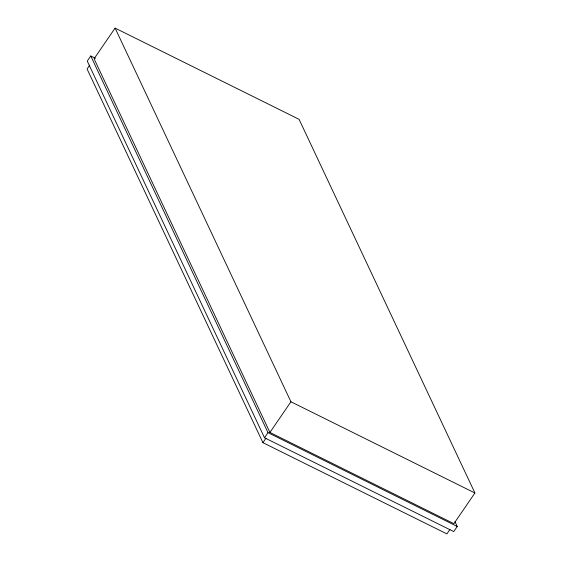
<?xml version="1.0" encoding="UTF-8"?>
<svg xmlns="http://www.w3.org/2000/svg" width="562" height="562" viewBox="0 0 562 562"><rect width="100%" height="100%" fill="white"/><g stroke="black" fill="none" stroke-linecap="round" stroke-linejoin="round"><path stroke-width="0.84" d="M95.463 58.315L90.756 55.982L87.251 61.096L264.491 437.756L453.738 531.582L457.236 526.475L455.002 521.712M89.709 65.171L87.082 69.007L262.918 442.673L446.902 533.9L449.965 529.425M115.098 28.1L94.086 58.778L269.922 432.445L453.906 523.672L474.918 492.993L299.082 119.327L115.098 28.1L290.933 401.767L474.918 492.993M264.491 437.756L267.997 432.642L90.756 55.982M262.918 442.673L265.981 438.198M269.922 432.445L290.933 401.767M267.997 432.642L457.236 526.475"/></g></svg>
